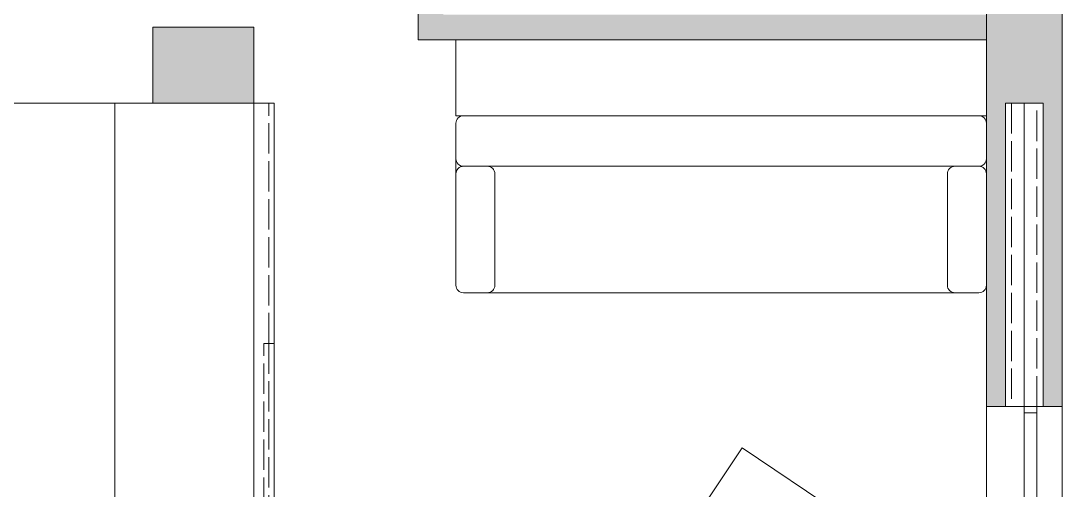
# Model space of a CAD drawing. Header units: millimetres. Extents: x 23218 to 31754, y 14902 to 21214.
# Drawn here: x 24694.3 to 25106.5, y 17194.5 to 17380.1 of the extents above; entities that cross this region are included whole.
import ezdxf

# ---------------------------------------------------------------- set-up
doc = ezdxf.new("R2010")
doc.units = ezdxf.units.MM
doc.linetypes.add('ACAD_ISO02W100', pattern=[15, 12, -3])
for name, color, linetype, lineweight in [('A-FURN', 9, 'Continuous', 13), ('PROIEZIONI_finissime_fine lines', 251, 'Continuous', 5), ('vetro', 140, 'Continuous', 15), ('Wall', 7, 'Continuous', 20)]:
    doc.layers.add(name, color=color, linetype=linetype, lineweight=lineweight)

msp = doc.modelspace()

# ---------------------------------------------------------------- hatches: boundary and pattern name
at = {"layer": 'Wall', "true_color": 0x636466}
h = msp.add_hatch(color=251, dxfattribs=at)
h.dxf.hatch_style = 1
h.paths.add_polyline_path([(23986.52, 17592.56), (24115.87, 17592.56), (24115.87, 17622.19), (23956.52, 17622.56), (23956.52, 17372.56), (23986.52, 17385.13)])
h.paths.add_polyline_path([(24553.23, 17622.43), (24275.88, 17622.19), (24275.88, 17609.01), (24275.87, 17592.56), (24481.91, 17592.56)])
h.paths.add_polyline_path([(25106.52, 17622.56), (24708.9, 17622.56), (24637.25, 17592.56), (24694.25, 17592.56), (24694.25, 17592.56), (24697.25, 17592.56), (24754.25, 17592.56), (24754.25, 17592.56), (24757.25, 17592.56), (24784.25, 17592.56), (24784.25, 17592.56), (24787.25, 17592.56), (24934.25, 17592.56), (24934.25, 17592.56), (24937.25, 17592.56), (25076.52, 17592.56), (25076.52, 17502.56), (25076.52, 17490.06), (25086.52, 17490.06), (25086.52, 17575.06), (25096.52, 17575.06), (25096.52, 17490.06), (25106.52, 17490.06)])
h.paths.add_polyline_path([(24861.52, 17592.56), (24851.52, 17592.56), (24851.52, 17527.73), (24861.52, 17527.73)], flags=17)
h.paths.add_polyline_path([(25076.52, 17382.56), (24861.52, 17382.56), (24861.52, 17442.73), (24851.52, 17442.73), (24851.52, 17372.56), (25076.52, 17372.56)])
h.paths.add_polyline_path([(25106.52, 17410.06), (25076.52, 17410.06), (25076.52, 17227.56), (25084.02, 17227.56), (25084.02, 17347.56), (25099.02, 17347.56), (25099.02, 17227.56), (25106.52, 17227.56)])
h.paths.add_polyline_path([(25106.52, 17010.06), (25076.52, 17010.06), (25076.52, 16872.56), (25076.52, 16842.56), (25106.52, 16842.56)])
h.paths.add_polyline_path([(24786.52, 16967.56), (24756.52, 16967.56), (24756.52, 16962.56), (24756.52, 16842.56), (24786.52, 16842.56), (24786.52, 16872.56)])
h.paths.add_polyline_path([(24786.52, 17377.56), (24746.52, 17377.56), (24746.52, 17347.56), (24786.52, 17347.56)])
h.paths.add_polyline_path([(24396.52, 17377.56), (24356.52, 17377.56), (24356.52, 17347.56), (24368.39, 17347.56), (24396.52, 17347.56)])
h.paths.add_polyline_path([(24386.52, 16967.56), (24356.52, 16967.56), (24356.52, 16872.56), (24336.52, 16872.56), (24336.52, 16842.56), (24386.52, 16842.56)])
h.paths.add_polyline_path([(23986.52, 16962.56), (23986.52, 17320.08), (23956.52, 17307.52), (23956.52, 16842.56), (24119.02, 16842.56), (24119.02, 16850.06), (23999.02, 16850.06), (23999.02, 16865.06), (24119.02, 16865.06), (24119.02, 16872.56), (23986.52, 16872.56)])

# ---------------------------------------------------------------- linework, layer by layer
at = {"layer": 'A-FURN'}
for p, q in [((24866.52, 17342.56), (24866.52, 17372.56)), ((24866.52, 17372.56), (25076.52, 17372.56)), ((25076.52, 17342.56), (25076.52, 17372.56)), ((24786.52, 17347.56), (24731.52, 17347.56)), ((24731.52, 17347.56), (24731.52, 17077.4)), ((24866.52, 17342.56), (25076.52, 17342.56)), ((24866.52, 17342.56), (25076.52, 17342.56)), ((24866.52, 17339.56), (24866.52, 17325.56)), ((24869.52, 17342.56), (24878.52, 17342.56)), ((25076.52, 17339.56), (25076.52, 17325.56)), ((24866.52, 17325.56), (24866.52, 17319.56)), ((24869.52, 17322.56), (25073.52, 17322.56)), ((24878.96, 17322.56), (24869.52, 17322.56)), ((24879.35, 17322.56), (24869.9, 17322.56)), ((25073.52, 17322.56), (25064.08, 17322.56)), ((25076.52, 17325.56), (25076.52, 17319.56)), ((24866.52, 17319.56), (24866.52, 17275.56)), ((24866.52, 17319.53), (24866.52, 17275.56)), ((24881.96, 17275.56), (24881.96, 17319.56)), ((25061.08, 17319.53), (25061.08, 17275.56)), ((25076.52, 17275.56), (25076.52, 17319.56)), ((24869.52, 17272.56), (25073.52, 17272.56)), ((24878.96, 17272.56), (24869.52, 17272.56)), ((25073.52, 17272.56), (25064.08, 17272.56)), ((24963.16, 17186.34), (24979.89, 17211.24)), ((24979.89, 17211.24), (25033.85, 17175))]:
    msp.add_line(p, q, dxfattribs=at)
for centre, start, end in [((24869.52, 17339.56), 90, 180), ((25073.52, 17339.56), 0, 90), ((24869.52, 17325.56), 180, 270), ((24869.52, 17319.56), 90, 180), ((24869.52, 17319.56), 90, 180.5777), ((24878.96, 17319.56), 0, 90), ((25064.08, 17319.56), 90, 180.5777), ((25073.52, 17325.56), 270, 0), ((25073.52, 17319.56), 0, 90), ((24869.52, 17275.56), 180, 270), ((24869.52, 17275.56), 180, 270), ((24878.96, 17275.56), 270, 0), ((25064.08, 17275.56), 180, 270), ((25073.52, 17275.56), 270, 0)]:
    msp.add_arc(centre, 3, start, end, dxfattribs=at)
at = {"layer": 'PROIEZIONI_finissime_fine lines'}
msp.add_line((25099.02, 17227.56), (25084.02, 17227.56), dxfattribs=at)
msp.add_lwpolyline([(24794.52, 16967.56), (24794.52, 17347.56), (24786.52, 17347.56)], dxfattribs=at)
at = {"layer": 'PROIEZIONI_finissime_fine lines', "linetype": 'ACAD_ISO02W100'}
for points in [[(24792.52, 17252.56), (24792.52, 17347.56), (24794.52, 17347.56), (24794.52, 17252.56), (24792.52, 17252.56)], [(24790.52, 17157.56), (24790.52, 17252.56), (24792.52, 17252.56), (24792.52, 17157.56), (24790.52, 17157.56)]]:
    msp.add_lwpolyline(points, dxfattribs=at)
at = {"layer": 'vetro', "linetype": 'ACAD_ISO02W100'}
for p, q in [((25091.52, 17347.56), (25086.52, 17347.56)), ((25086.52, 17347.56), (25086.52, 17227.56)), ((25096.52, 17347.56), (25091.52, 17347.56)), ((25091.52, 17347.56), (25091.52, 17227.56)), ((25091.52, 17227.56), (25091.52, 17347.56)), ((25096.52, 17227.56), (25096.52, 17347.56)), ((25086.52, 17227.56), (25091.52, 17227.56)), ((25091.52, 17227.56), (25096.52, 17227.56))]:
    msp.add_line(p, q, dxfattribs=at)
at = {"layer": 'vetro'}
for p, q in [((25091.52, 17227.56), (25091.52, 17107.56)), ((25096.52, 17227.56), (25091.52, 17227.56)), ((25096.52, 17225.06), (25091.52, 17225.06)), ((25096.52, 17227.56), (25096.52, 17117.56))]:
    msp.add_line(p, q, dxfattribs=at)
at = {"layer": 'Wall'}
for p, q in [((24851.52, 17372.56), (24851.52, 17442.73)), ((25076.52, 17227.56), (25076.52, 17410.06)), ((25106.52, 17227.56), (25106.52, 17410.06)), ((24851.52, 17372.56), (25076.52, 17372.56)), ((24356.52, 17347.56), (24786.52, 17347.56)), ((24786.52, 17347.56), (24786.52, 16967.56)), ((25099.02, 17347.56), (25084.02, 17347.56)), ((25084.02, 17347.56), (25084.02, 17227.56)), ((25099.02, 17227.56), (25099.02, 17347.56)), ((25076.52, 17227.56), (25084.02, 17227.56)), ((25076.52, 17227.56), (25076.52, 17010.06)), ((25099.02, 17227.56), (25106.52, 17227.56)), ((25106.52, 17010.06), (25106.52, 17227.56))]:
    msp.add_line(p, q, dxfattribs=at)
msp.add_lwpolyline([(24746.52, 17347.56), (24746.52, 17377.56), (24786.52, 17377.56), (24786.52, 17347.56)], dxfattribs=at)

doc.saveas('drawing.dxf')
